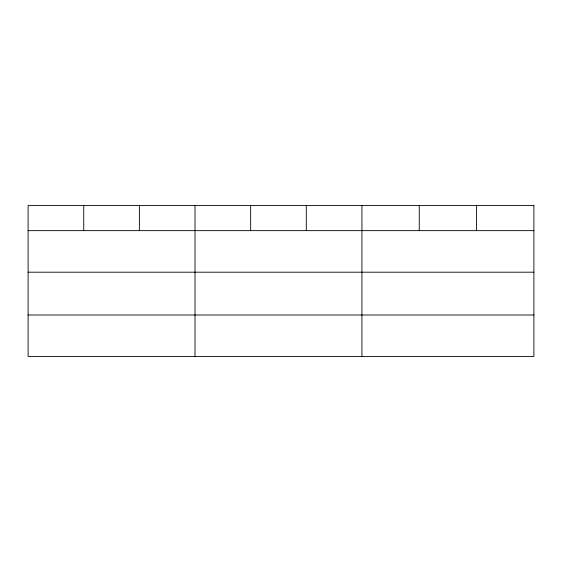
<?xml version="1.0" encoding="UTF-8"?>
<svg xmlns="http://www.w3.org/2000/svg" width="562" height="562" viewBox="0 0 562 562"><rect width="100%" height="100%" fill="white"/><g stroke="black" fill="none" stroke-linecap="round" stroke-linejoin="round"><path stroke-width="0.84" d="M28.1 230.645L533.9 230.645M28.1 272.191L533.9 272.191M28.1 314.994L533.9 314.994M476.576 205.467L476.576 230.645M419.252 205.467L419.252 230.645M361.928 205.467L361.928 356.533M306.29 205.467L306.29 230.645M250.652 205.467L250.652 230.645M195.014 205.467L195.014 356.533M139.376 205.467L139.376 230.645M83.738 205.467L83.738 230.645M533.9 205.467L28.1 205.467L28.1 356.533L533.9 356.533L533.9 205.467"/></g></svg>
